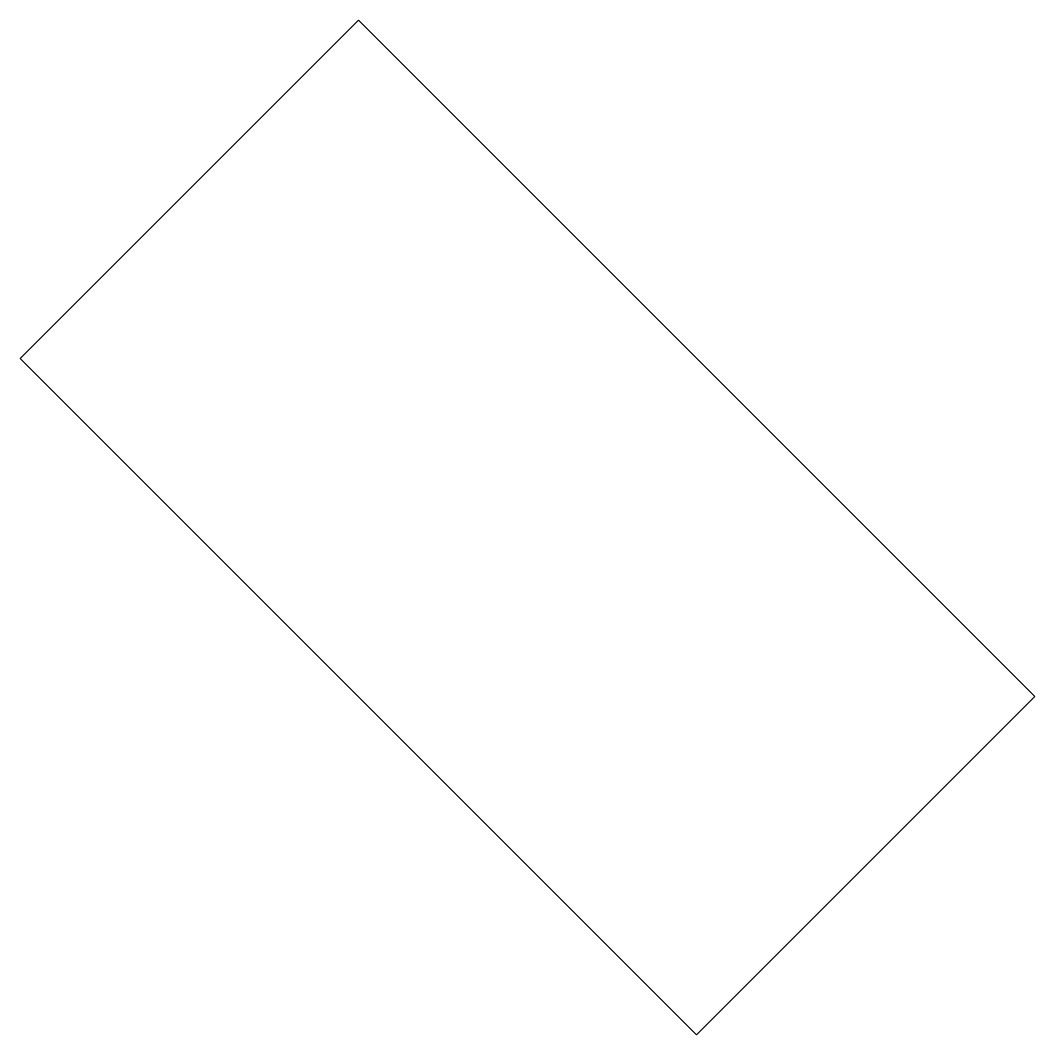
# Model space of a CAD drawing. Units: millimetres at full size, sheet at 1:100. Extents: x 5692 to 12186, y -12859 to -6365.
import ezdxf

# ---------------------------------------------------------------- set-up
doc = ezdxf.new("R2010")
doc.units = ezdxf.units.MM
doc.header["$LTSCALE"] = 100
doc.layers.add('0-0', color=7, linetype='Continuous')

msp = doc.modelspace()

# ---------------------------------------------------------------- linework, layer by layer
at = {"layer": '0-0'}
msp.add_lwpolyline([(7856.5, -6365.3), (12185.7, -10694.6), (10021.1, -12859.2), (5691.9, -8529.9)], close=True, dxfattribs=at)

doc.saveas('drawing.dxf')
